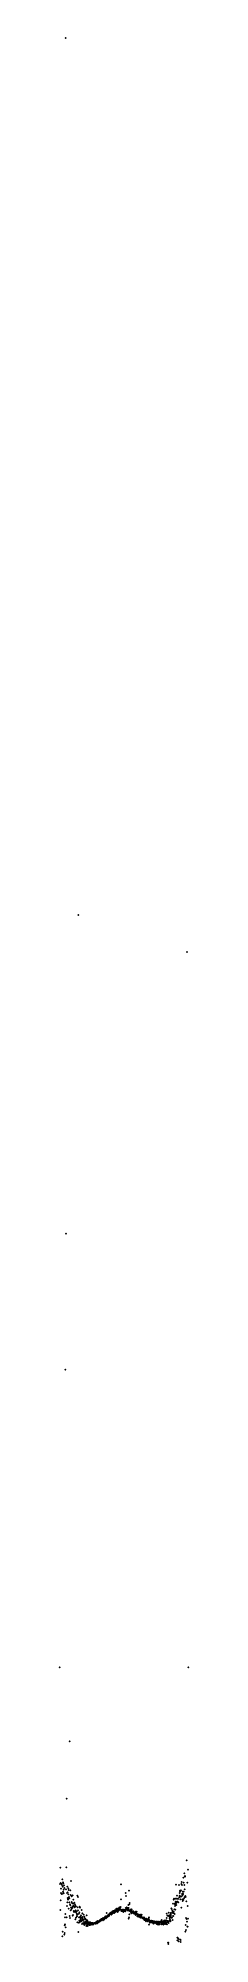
# Model space of a CAD drawing. Header units: metres. Extents: x 0 to 360, y 5 to 5339.
import ezdxf

# ---------------------------------------------------------------- set-up
doc = ezdxf.new("R2010")
doc.units = ezdxf.units.M

msp = doc.modelspace()

# ---------------------------------------------------------------- linework, layer by layer
for p in [(16.5, 5338.6), (52.5, 2884.3), (355.5, 2780.7), (17.5, 1992.7), (16, 1611.8), (0, 778.5), (359.5, 778.5), (28, 571.8), (19.5, 411.4), (2, 218), (18.5, 219.2), (355, 239), (0.5, 172.4), (1, 172.4), (3, 175.2), (4.5, 173.2), (6.5, 169.6), (7, 185.2), (8.5, 164.9), (9.5, 177.4), (10.5, 173.9), (12, 168.5), (12.5, 161.5), (21.5, 164.9), (24.5, 160.3), (32, 181.1), (171.5, 171.6), (325.5, 170.3), (333.5, 169.4), (340, 172.1), (341, 177.7), (342, 169.3), (346, 190.6), (346.5, 176.5), (348, 202.4), (348.5, 169.6), (350, 192.5), (350.5, 194.9), (356.5, 176.1), (358.5, 212.8), (2.5, 127.1), (3.5, 146.8), (4, 159), (5, 145.4), (5.5, 144.8), (6, 144.2), (9, 150.7), (10, 148.4), (11, 146.1), (11.5, 156.6), (18, 157.5), (20, 111.1), (20.5, 147.4), (21, 121.5), (22, 133.3), (22.5, 149.1), (23, 130.3), (23.5, 128.9), (24, 143.2), (25.5, 155.5), (26, 135.8), (26.5, 120.9), (27, 132.5), (29, 115.2), (29.5, 154.6), (30, 113.1), (30.5, 141.8), (33, 121.7), (33.5, 137.8), (34, 119.2), (35.5, 107.9), (36.5, 140.8), (37, 117.8), (38, 112.1), (38.5, 129), (39.5, 109.8), (40.5, 120), (41, 107.8), (42, 106.7), (43, 115.8), (43.5, 111.5), (45.5, 109.6), (49, 139.6), (50, 106.9), (51, 135.9), (56, 108.6), (166.5, 106.7), (170, 108.2), (171, 129.2), (184.5, 147.4), (185, 139), (187, 106.7), (187.5, 106.7), (192, 113.3), (194, 153.7), (195, 115.2), (195.5, 118.9), (316.5, 117.3), (318.5, 128.7), (319.5, 131.3), (321, 116.4), (322, 118.1), (322.5, 110.9), (323.5, 131.5), (324, 122.6), (324.5, 114.5), (325, 120.1), (326, 113.4), (326.5, 119), (327, 131.3), (327.5, 139.6), (328, 122.9), (330, 122.7), (330.5, 130.2), (331, 131.8), (331.5, 120.9), (334, 134.7), (334.5, 136.5), (335, 146.8), (335.5, 140.2), (336, 151.3), (336.5, 153.8), (337, 129.7), (339, 154.8), (339.5, 137.4), (341.5, 144.1), (342.5, 129.4), (343, 139.4), (343.5, 151.2), (344, 125), (344.5, 143.7), (345, 145.2), (345.5, 128), (347, 151.4), (347.5, 132.3), (349, 157.5), (349.5, 136.4), (351, 139.3), (352.5, 135.9), (354, 123.6), (357.5, 111), (1.5, 99.7), (13.5, 56.9), (14.5, 79), (15, 59.7), (15.5, 88.2), (19, 79.4), (25, 103.1), (27.5, 83.2), (28.5, 77.4), (31, 99), (31.5, 106.1), (32.5, 100.7), (34.5, 105.4), (35, 104.8), (36, 83.7), (37.5, 85.3), (39, 97.3), (40, 93.9), (41.5, 95.5), (42.5, 94.9), (44, 73.6), (44.5, 94), (45, 98.7), (46, 78.4), (46.5, 95.7), (47, 89.1), (47.5, 95.4), (48, 81.9), (48.5, 85.4), (49.5, 65.6), (50.5, 87.3), (51.5, 98.8), (53, 64.3), (53.5, 78.9), (54, 89.7), (54.5, 93.3), (55, 70.1), (55.5, 65.6), (56.5, 80.2), (57, 106), (57.5, 67.6), (58, 71.7), (58.5, 76.3), (59, 81.4), (59.5, 84.3), (60, 71.9), (60.5, 67.6), (61, 77.8), (61.5, 99.6), (62, 70.3), (62.5, 60.5), (63, 90.7), (63.5, 76.1), (64, 62.8), (64.5, 80), (65, 73.1), (65.5, 70.7), (66, 72.9), (66.5, 61), (67, 86.6), (67.5, 61.6), (68, 66), (68.5, 80.6), (69, 57.7), (69.5, 77.2), (70, 61.8), (70.5, 72.4), (71, 61.2), (71.5, 75.8), (72, 66.4), (72.5, 61.4), (73, 63.6), (73.5, 72.7), (74, 66.9), (74.5, 54.5), (75, 65.4), (75.5, 84.9), (76, 59.3), (76.5, 59.6), (77, 65.9), (77.5, 70.6), (78, 54.8), (78.5, 66.1), (79, 63.2), (79.5, 64.1), (80, 59.7), (80.5, 60.5), (81, 63.7), (81.5, 61.5), (82, 66.1), (82.5, 60.4), (83, 58), (83.5, 62.5), (84, 61), (84.5, 58.1), (85, 63.2), (85.5, 65.3), (86, 59.2), (86.5, 59.4), (87, 63), (87.5, 58.3), (88, 60), (88.5, 63), (89, 63.2), (89.5, 61.7), (90, 60.8), (90.5, 59.4), (91, 60.1), (91.5, 63.7), (92, 60.5), (92.5, 63.5), (93, 61.9), (93.5, 58.4), (94, 61.7), (94.5, 61.9), (95, 61.5), (95.5, 62.8), (96, 63), (96.5, 62), (97, 62.2), (97.5, 62.9), (98, 63.6), (98.5, 61), (99, 62.8), (99.5, 61.3), (100, 62.5), (100.5, 64.4), (101, 63.4), (101.5, 61.3), (102, 66.7), (102.5, 62.1), (103, 63.9), (103.5, 64.6), (104, 64.2), (104.5, 66.8), (105, 63.3), (105.5, 62.8), (106, 69.1), (106.5, 64.8), (107, 63.8), (107.5, 68.2), (108, 65.8), (108.5, 65.9), (109, 67.9), (109.5, 68), (110, 68.1), (110.5, 69.5), (111, 68.3), (111.5, 67.1), (112, 69.8), (112.5, 70.6), (113, 70.7), (113.5, 69.4), (114, 72.3), (114.5, 72.4), (115, 70.4), (115.5, 69.8), (116, 71.3), (116.5, 74.3), (117, 71.4), (117.5, 74.5), (118, 72.3), (118.5, 72.4), (119, 73.2), (119.5, 74), (120, 72.6), (120.5, 72.7), (121, 77.4), (121.5, 70.7), (122, 74.3), (122.5, 74.4), (123, 74.5), (123.5, 73), (124, 76.1), (124.5, 76.2), (125, 77.8), (125.5, 75.5), (126, 77.1), (126.5, 76.4), (127, 77.2), (127.5, 79.8), (128, 81.6), (128.5, 79), (129, 76.5), (129.5, 79.9), (130, 79.1), (130.5, 78.3), (131, 80), (131.5, 90.9), (132, 79.2), (132.5, 82.8), (133, 81.9), (133.5, 82.8), (134, 82.8), (134.5, 83.8), (135, 83.8), (135.5, 86.8), (136, 82), (136.5, 86.8), (137, 85.8), (137.5, 83), (138, 86.9), (138.5, 85.9), (139, 86.9), (139.5, 89), (140, 86.9), (140.5, 87.9), (141, 87.9), (141.5, 91.2), (142, 92.3), (142.5, 88), (143, 90.1), (143.5, 90.1), (144, 88), (144.5, 86.9), (145, 93.5), (145.5, 92.3), (146, 89), (146.5, 89), (147, 89), (147.5, 95.9), (148, 93.5), (148.5, 95.9), (149, 94.7), (149.5, 91.2), (150, 97.2), (150.5, 95.9), (151, 93.5), (151.5, 93.4), (152, 97.1), (152.5, 95.9), (153, 91.1), (153.5, 98.4), (154, 92.2), (154.5, 95.8), (155, 93.4), (155.5, 97.1), (156, 99.7), (156.5, 94.6), (157, 98.3), (157.5, 95.8), (158, 98.3), (158.5, 103.8), (159, 101), (159.5, 95.7), (160, 101), (160.5, 98.3), (161, 102.4), (161.5, 96.9), (162, 103.8), (162.5, 94.4), (163, 98.2), (163.5, 99.5), (164, 103.7), (164.5, 98.2), (165, 99.5), (165.5, 99.5), (166, 102.3), (167, 100.8), (167.5, 103.7), (168, 100.8), (168.5, 105.2), (169, 102.2), (169.5, 106.7), (170.5, 100.8), (172, 96.8), (172.5, 98.1), (173, 98.1), (173.5, 98.1), (174, 96.8), (174.5, 100.8), (175, 96.8), (175.5, 98.1), (176, 98.1), (176.5, 98.1), (177, 100.8), (177.5, 100.8), (178, 94.3), (178.5, 96.8), (179, 98.1), (179.5, 98.1), (180, 98.1), (180.5, 98.1), (181, 99.4), (181.5, 96.8), (182, 98.1), (182.5, 98.1), (183, 99.4), (183.5, 95.5), (184, 105.1), (185.5, 100.8), (186, 100.8), (186.5, 102.2), (188, 99.5), (188.5, 105.2), (189, 103.7), (189.5, 102.3), (190, 99.5), (190.5, 105.2), (191, 98.2), (191.5, 100.9), (192.5, 105.2), (193, 75.1), (193.5, 79.2), (194.5, 87.7), (196, 97), (196.5, 99.6), (197, 101), (197.5, 98.3), (198, 95.7), (198.5, 101), (199, 93.3), (199.5, 95.8), (200, 89.9), (200.5, 95.8), (201, 95.8), (201.5, 101.1), (202, 94.6), (202.5, 94.6), (203, 92.3), (203.5, 92.3), (204, 95.9), (204.5, 97.1), (205, 91.1), (205.5, 92.3), (206, 93.5), (206.5, 94.7), (207, 93.5), (207.5, 89), (208, 93.5), (208.5, 93.5), (209, 93.5), (209.5, 92.3), (210, 89), (210.5, 91.2), (211, 91.2), (211.5, 92.3), (212, 94.7), (212.5, 85.9), (213, 89), (213.5, 89), (214, 87.9), (214.5, 89), (215, 94.7), (215.5, 90.1), (216, 89), (216.5, 87.9), (217, 82), (217.5, 83.9), (218, 85.8), (218.5, 84.8), (219, 87.9), (219.5, 81.1), (220, 84.8), (220.5, 85.8), (221, 82.9), (221.5, 86.7), (222, 84.7), (222.5, 83.7), (223, 85.7), (223.5, 81.8), (224, 80.9), (224.5, 79.1), (225, 81.8), (225.5, 86.5), (226, 78.2), (226.5, 79), (227, 83.5), (227.5, 78.1), (228, 79.8), (228.5, 82.4), (229, 86.3), (229.5, 79.7), (230, 77.9), (230.5, 77.9), (231, 77), (231.5, 76.1), (232, 78.6), (232.5, 76), (233, 76.8), (233.5, 75.9), (234, 78.3), (234.5, 75), (235, 74.2), (235.5, 77.3), (236, 78.9), (236.5, 76.4), (237, 71.8), (237.5, 71.7), (238, 74.6), (238.5, 73), (239, 73.7), (239.5, 75.1), (240, 70.6), (240.5, 73.4), (241, 74.9), (241.5, 68.4), (242, 74.7), (242.5, 75.4), (243, 72.2), (243.5, 72.1), (244, 72.8), (244.5, 70.5), (245, 71.1), (245.5, 68.3), (246, 73.1), (246.5, 70.1), (247, 68.7), (247.5, 70.6), (248, 71.2), (248.5, 76.4), (249, 69.6), (249.5, 58.5), (250, 79.5), (250.5, 72), (251, 67.7), (251.5, 64.5), (252, 68.8), (252.5, 66.1), (253, 69.2), (253.5, 69.1), (254, 65.1), (254.5, 66.2), (255, 68.7), (255.5, 66.5), (256, 65.2), (256.5, 67.6), (257, 69.4), (257.5, 65.3), (258, 68.4), (258.5, 65), (259, 68.8), (259.5, 68.6), (260, 64), (260.5, 63.2), (261, 68.8), (261.5, 63.5), (262, 61.6), (262.5, 66.9), (263, 65.4), (263.5, 62.8), (264, 63.9), (264.5, 67.5), (265, 64.7), (265.5, 63.9), (266, 66.9), (266.5, 65.4), (267, 64), (267.5, 65.7), (268, 63.6), (268.5, 63.4), (269, 65), (269.5, 66.8), (270, 65.9), (270.5, 62.6), (271, 60.1), (271.5, 66.6), (272, 61.4), (272.5, 64.2), (273, 61), (273.5, 67), (274, 63.5), (274.5, 58.7), (275, 60.7), (275.5, 67.4), (276, 64.5), (276.5, 59.5), (277, 61.6), (277.5, 64.4), (278, 63.5), (278.5, 65.9), (279, 59.5), (279.5, 59.8), (280, 64.5), (280.5, 67), (281, 64), (281.5, 65.7), (282, 64.8), (282.5, 63.8), (283, 67.7), (283.5, 64.6), (284, 63.7), (284.5, 68.4), (285, 71.3), (285.5, 59.8), (286, 62), (286.5, 63), (287, 63.4), (287.5, 61.2), (288, 66.3), (288.5, 59.4), (289, 68), (289.5, 58.9), (290, 60.4), (290.5, 63.4), (291, 63.1), (291.5, 64.9), (292, 70.1), (292.5, 69), (293, 66.3), (293.5, 67.5), (294, 60.7), (294.5, 71.2), (295, 63.5), (295.5, 66.3), (296, 70.2), (296.5, 68.1), (297, 69.5), (297.5, 60.7), (298, 63.2), (298.5, 70.4), (299, 89), (299.5, 77), (300, 59.9), (300.5, 69.2), (301, 83.5), (301.5, 68.6), (302, 66.5), (302.5, 84), (304.5, 63.3), (305, 92.3), (305.5, 69.2), (306, 83.7), (306.5, 80.7), (307, 76.4), (307.5, 83.2), (308, 72.3), (308.5, 79.8), (309, 87.6), (309.5, 68.3), (310, 91), (310.5, 68.9), (311, 85.3), (311.5, 80.3), (312, 104.5), (312.5, 78.6), (313, 102.3), (313.5, 90.9), (314, 78.3), (314.5, 97.8), (315, 93.3), (315.5, 95.8), (316, 72), (317, 83.2), (317.5, 83.2), (318, 91.7), (319, 94.8), (320, 90.4), (320.5, 101.6), (321.5, 88.7), (323, 101), (340.5, 106.2), (352, 58), (353.5, 77.7), (354.5, 74.8), (356, 66.8), (359, 75.2), (7.5, 26), (8, 39.4), (13, 30.8), (14, 35.4), (17, 50.8), (52, 38.5), (303, 8.4), (303.5, 4.8), (304, 7.8), (328.5, 22.3), (329, 14.9), (329.5, 21.9), (332, 19.1), (332.5, 12.3), (333, 18.6), (337.5, 16.7), (338, 9.9), (338.5, 15.9), (351.5, 39), (353, 43.4), (357, 53.3), (358, 53.3)]:
    msp.add_point(p)

doc.saveas('drawing.dxf')
